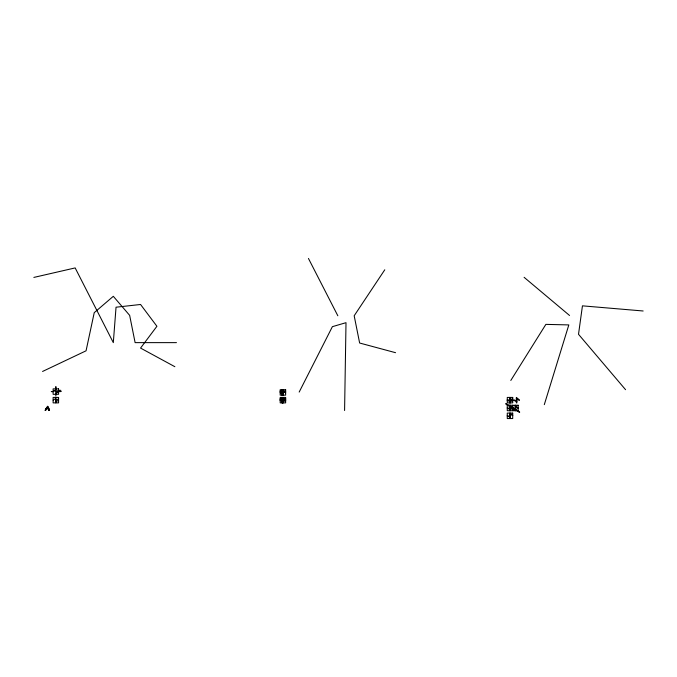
<?xml version="1.0" encoding="UTF-8"?>
<svg xmlns="http://www.w3.org/2000/svg" width="677" height="677" viewBox="0 0 677 677"><rect width="100%" height="100%" fill="white"/><g stroke="black" fill="none" stroke-linecap="round" stroke-linejoin="round"><path stroke-width="1.02" d="M344.585 410.516L346.006 322.675L332.382 326.669L299.175 392.076M55.937 393.515L58.654 391.687M544.3 404.643L568.824 324.918L545.874 324.376L510.805 380.457M45.181 410.33L47.618 406.2L48.685 408.189M45.393 410.33C45.604 408.781 48.456 406.208 48.71 409.094A17.67 17.67 0 0 0 49.184 410.33M45.469 410.33L47.204 408.333A1.726 1.726 0 0 1 47.864 408.197L48.659 409.246A17.577 17.577 0 0 0 49.108 410.33A13.862 13.862 0 0 1 48.6 409.45L47.965 408.73A3.571 3.571 0 0 0 47.618 408.73L47.356 408.764A2.006 2.006 0 0 0 46.62 409.06L45.545 410.33M384.773 269.793L354.181 315.77L359.631 343.019L395.554 352.692M53.128 391.543L55.768 389.859L55.793 386.88M53.144 391.577L51.266 391.577L53.06 391.594L55.852 389.876M55.852 393.312L58.654 391.458L61.243 391.441M53.128 400.149L55.852 398.431M55.852 401.859L58.577 400.149M42.566 371.461L86.064 350.804L94.238 312.656L113.313 296.306L129.662 315.38L135.112 342.63L176.46 342.63M55.852 391.594L58.577 390.333L60.888 390.333M55.852 400.149L58.577 398.888M282.918 400.149L285.643 398.888M509.993 400.149L512.717 398.888M509.993 407.986L512.717 406.725M282.918 401.859L285.643 400.615M509.993 401.859L512.717 400.615M509.993 409.703L512.717 408.451M58.62 391.594L60.676 391.594M33.85 277.418L75.164 267.923L113.313 342.63L116.038 307.206L140.562 304.481L156.912 326.28L140.562 348.08L174.869 366.706M282.461 391.01L285.643 390.942M282.461 391.67L285.643 391.611M282.461 398.728L285.643 398.66M282.461 399.396L285.643 399.328M281.945 390.68L282.461 390.68M282.664 390.68L283.181 390.68M281.945 391.484L282.461 391.484M282.664 391.484L283.181 391.484M281.945 392.973L282.461 392.973M282.664 392.973L283.181 392.973M282.461 393.777L280.193 391.56M283.181 393.777L280.193 392.762M281.945 398.406L282.461 398.406M282.664 398.406L283.181 398.406M509.739 398.406L510.255 398.406M516.348 398.406L516.864 398.406L516.864 402.874L516.348 402.874L516.348 397.424L519.327 399.811L519.327 400.479L516.864 398.635M281.945 399.202L282.461 399.202M282.664 399.202L283.181 399.202M509.739 399.202L510.255 399.202M516.348 399.202L516.864 399.202M280.193 400.149L285.643 400.149M507.268 400.149L512.717 400.149M281.945 400.691L282.461 400.691M282.664 400.691L283.181 400.691M509.739 400.691L510.255 400.691M516.348 400.691L516.864 400.691M282.461 401.495L280.193 399.278M283.181 401.495L280.193 400.479M510.255 401.495L507.268 400.479M516.864 401.495L513.877 400.479L513.877 399.811L516.348 400.902M509.739 406.242L510.255 406.242L510.255 410.711M515.189 406.64L515.705 406.64M509.739 407.046L510.255 407.046M515.189 407.436L515.705 407.436M509.739 408.536L510.255 408.536M515.189 408.925L515.705 408.925M510.255 409.331L507.268 408.316M515.705 409.729L515.189 409.729L515.189 405.261M509.739 414.079L510.255 414.079M509.739 414.883L510.255 414.883M509.739 416.372L510.255 416.372M510.255 417.176L507.268 416.084M643.15 310.988L582.448 305.843L578.513 334.294L625.565 389.69M507.268 415.568L509.739 416.575M510.255 398.728L512.717 399.811M510.255 399.396L512.717 400.479M507.268 399.811L509.739 400.902M515.705 406.564L518.167 407.656M515.705 407.232L518.167 408.316M507.268 407.656L509.739 408.739M283.181 391.01L285.643 392.093M283.181 391.67L285.643 392.762M280.193 392.093L282.664 393.176M283.181 398.728L285.643 399.811M283.181 399.396L285.643 400.479M280.193 399.811L282.664 400.902M510.255 414.316L512.717 415.568M510.255 413.647L512.717 415.052M515.189 409.492L505.846 403.441L505.846 404.11L515.189 410.16L515.189 410.711M510.255 406.479L519.597 412.53L519.597 411.861L510.255 405.811L510.255 405.261M524.1 277.308L569.543 315.474M280.193 390.891L281.945 393.176M280.193 398.609L281.945 400.902M308.45 258.453L337.831 315.77M515.705 405.261L515.705 410.711M512.717 405.261L512.717 410.711M510.255 397.424L510.255 402.874M510.255 413.097L510.255 418.547M509.993 397.424L509.993 402.874M509.993 405.261L509.993 410.711M509.739 397.424L509.739 402.874M509.739 405.261L509.739 410.711M509.739 413.097L509.739 418.547M283.181 389.698L283.181 395.148M283.181 397.424L283.181 402.874M282.918 397.424L282.918 402.874M282.664 389.698L282.664 395.148M282.664 397.424L282.664 402.874M282.461 389.698L282.461 395.148M282.461 397.424L282.461 402.874M281.945 389.698L281.945 395.148M281.945 397.424L281.945 402.874M55.937 386.694L55.852 396.028M55.852 397.424L55.852 402.874M49.396 410.33A16.603 16.603 0 0 1 48.786 408.561C48.439 404.533 45.537 408.536 45.249 410.33L47.61 407.215L48.752 408.959A14.742 14.742 0 0 0 49.252 410.33L49.142 409.856A17.797 17.797 0 0 1 48.634 408.307M58.577 388.869L53.128 388.869L53.128 394.319L58.577 394.319L58.577 388.869M285.643 389.698L280.193 389.698L280.193 395.148L285.643 395.148L285.643 389.698M58.577 397.424L53.128 397.424L53.128 402.874L58.577 402.874L58.577 397.424M285.643 397.424L280.193 397.424L280.193 402.874L285.643 402.874L285.643 397.424M512.717 397.424L507.268 397.424L507.268 402.874L512.717 402.874L512.717 397.424M518.167 405.261L507.268 405.261L507.268 410.711L518.167 410.711L518.167 405.261M512.717 413.097L507.268 413.097L507.268 418.547L512.717 418.547L512.717 413.097"/></g></svg>
